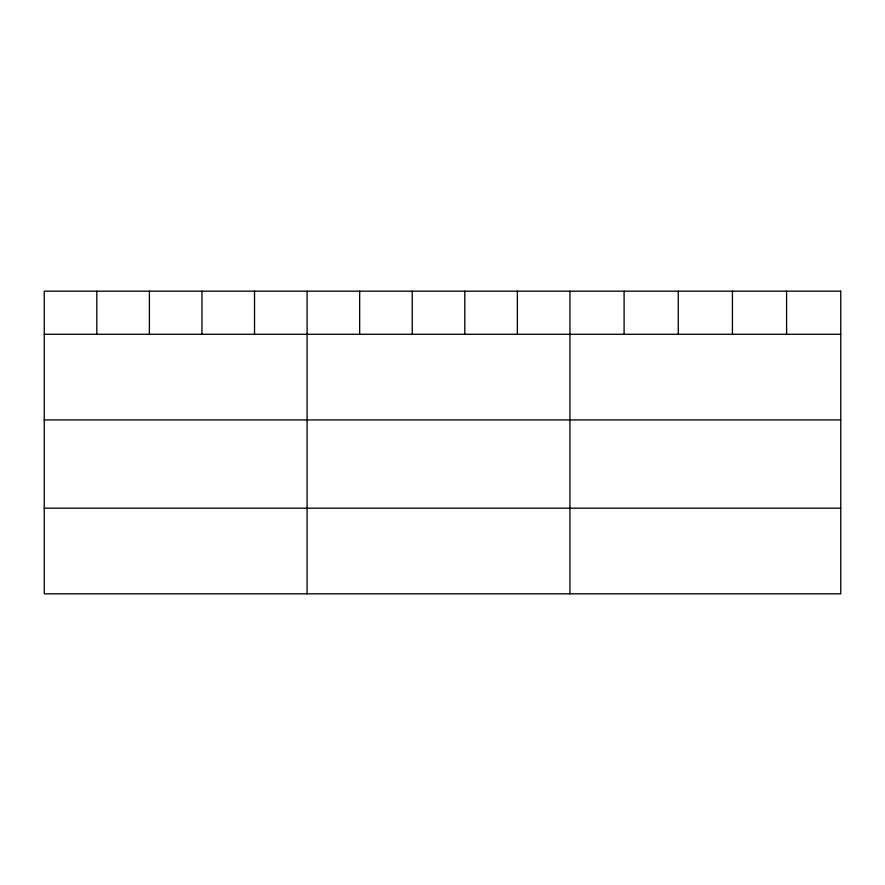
<?xml version="1.0" encoding="UTF-8"?>
<svg xmlns="http://www.w3.org/2000/svg" width="885" height="885" viewBox="0 0 885 885"><rect width="100%" height="100%" fill="white"/><g stroke="black" fill="none" stroke-linecap="round" stroke-linejoin="round"><path stroke-width="1.33" d="M44.25 334.276L840.75 334.276M44.25 419.933L840.75 419.933M44.25 508.178L840.75 508.178M786.588 291.176L786.588 334.276M732.426 291.176L732.426 334.276M678.264 291.176L678.264 334.276M624.102 291.176L624.102 334.276M569.94 291.176L569.94 593.824M517.371 291.176L517.371 334.276M464.802 291.176L464.802 334.276M412.233 291.176L412.233 334.276M359.664 291.176L359.664 334.276M307.095 291.176L307.095 593.824M254.526 291.176L254.526 334.276M201.957 291.176L201.957 334.276M149.388 291.176L149.388 334.276M96.819 291.176L96.819 334.276M840.75 291.176L44.25 291.176L44.25 593.824L840.75 593.824L840.75 291.176"/></g></svg>
